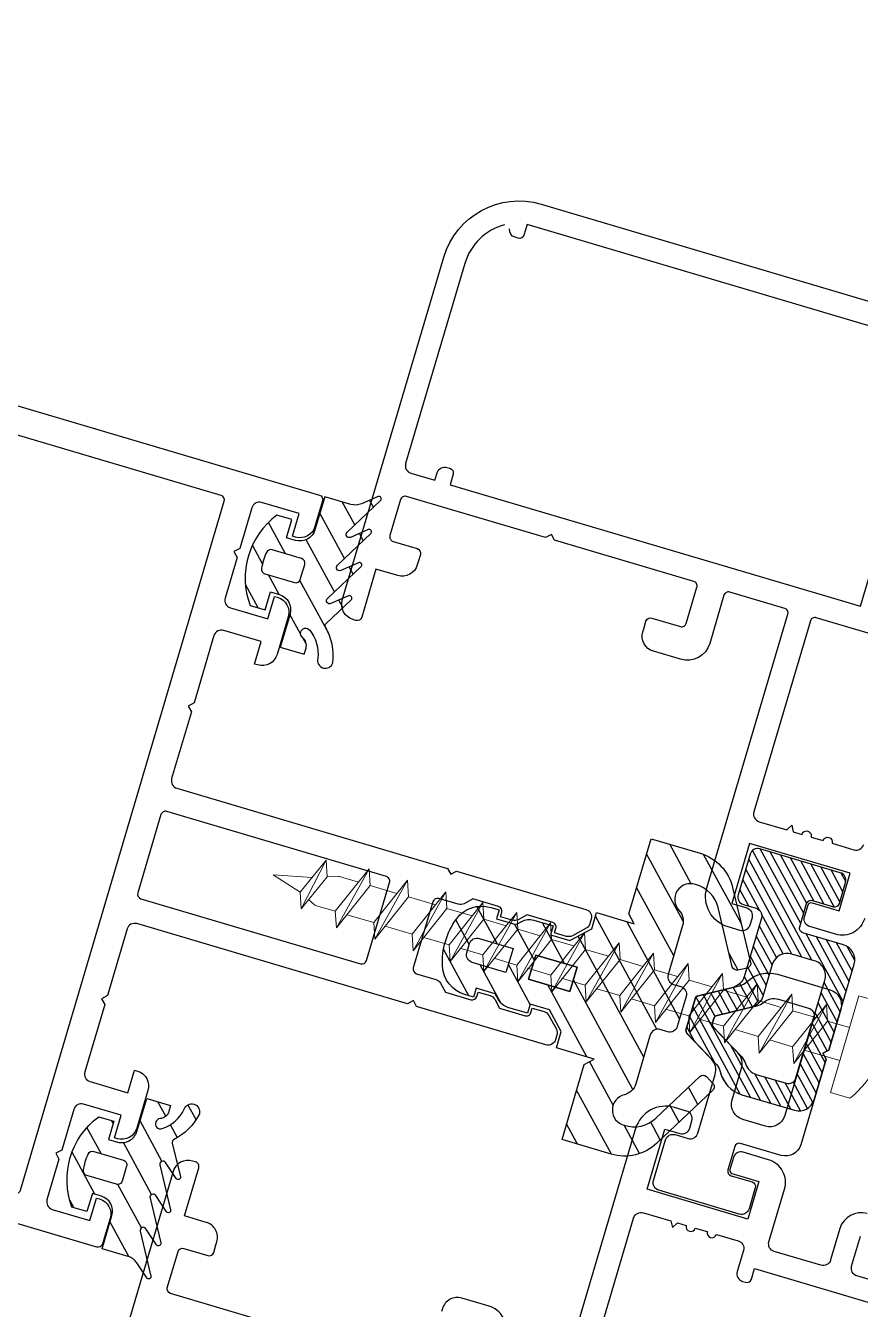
# Model space of a CAD drawing. Header units: millimetres. Extents: x 62878 to 70819, y -67946 to -61850.
# Drawn here: x 67727.62 to 67732.94, y -66441.11 to -66432.93 of the extents above; entities that cross this region are included whole.
import ezdxf

# ---------------------------------------------------------------- set-up
doc = ezdxf.new("R2010")
doc.units = ezdxf.units.MM
doc.layers.add('DOGRAMA', color=171, linetype='Continuous', lineweight=0)
pattern_1 = [(118.5057849383402, (67689.94417889797, -66541.50217276083), (-0.1395045678384407, -0.07576303882639554), [])]

# ---------------------------------------------------------------- blocks, each defined once
blk = doc.blocks.new('a2we')
at = {"lineweight": 5, "ltscale": 0.5}
for p, q in [((-196.0144480926461, -415.2868589025547), (-196.5925912144022, -417.2488821181558)), ((-196.0144480926461, -415.2868589025547), (-195.4639709594615, -417.7110762494052)), ((-197.5747968978259, -417.6063757508618), (-196.5747276986959, -417.2423803302317)), ((-196.5747276986959, -417.2423803302317), (-194.1582851917165, -418.2620245979042)), ((-194.1582851917165, -418.2620245979042), (-197.5747968978259, -417.6063757508618)), ((-195.1583543907882, -418.6260200186506), (-197.5747968978259, -417.6063757508618)), ((-196.8896500078097, -417.895480952812), (-197.0961171580722, -418.3448917148726)), ((-197.1143788935161, -419.7428166739272), (-197.1143788935161, -418.4283854465556)), ((-194.1582851917165, -418.2620245979042), (-195.1583543907882, -418.6260200186506)), ((-195.1583543907882, -418.6260200186506), (-194.9264251741961, -419.2953524503964)), ((-198.1144480926461, -420.1068120946153), (-197.1143788935161, -419.7428166739268)), ((-197.1143788935161, -419.7428166739268), (-193.9153324771005, -421.0399975355008)), ((-197.1143788935161, -419.7428166739268), (-193.9153324771005, -421.0399975355008)), ((-194.9154016761394, -420.634479622855), (-194.9154016761394, -419.3608343693425)), ((-194.9154016761721, -421.4039929561312), (-198.1144480926461, -420.1068120946153)), ((-193.9153324771005, -421.0399975355008), (-198.1144480926461, -420.1068120946153)), ((-197.1143788935161, -422.2969096404012), (-197.1143788935162, -420.512330007273)), ((-193.9153324771005, -421.0399975355008), (-194.9154016761721, -421.4039929561312)), ((-194.9154016761721, -423.1885725893157), (-194.9154016761721, -421.4039929561312)), ((-198.1144480926461, -422.6609050610894), (-197.1143788935161, -422.2969096404012)), ((-194.9154016761721, -423.9580859226053), (-198.1144480926461, -422.6609050610894)), ((-193.9153324771005, -423.594090501975), (-198.1144480926461, -422.6609050610894)), ((-197.1143788935161, -422.2969096404012), (-193.9153324771005, -423.594090501975)), ((-197.1143788935161, -422.2969096404012), (-193.9153324771005, -423.594090501975)), ((-197.1143788935161, -424.8510026068752), (-197.1143788935162, -423.0664229737469)), ((-193.9153324771005, -423.594090501975), (-194.9154016761721, -423.9580859226053)), ((-194.9154016761721, -425.7426655557898), (-194.9154016761721, -423.9580859226053)), ((-198.1144480926461, -425.2149980275636), (-197.1143788935161, -424.8510026068752)), ((-194.9154016761721, -426.5121788890793), (-198.1144480926461, -425.2149980275636)), ((-193.9153324771005, -426.1481834684492), (-198.1144480926461, -425.2149980275636)), ((-197.1143788935161, -424.8510026068752), (-193.9153324771005, -426.1481834684492)), ((-197.1143788935161, -424.8510026068752), (-193.9153324771005, -426.1481834684492)), ((-197.1143788935161, -427.3050955733496), (-197.1143788935162, -425.6205159402211)), ((-193.9153324771005, -426.1481834684492), (-194.9154016761721, -426.5121788890793)), ((-194.9154016761721, -428.1967585222638), (-194.9154016761721, -426.5121788890793)), ((-198.1144480926461, -427.669090994038), (-197.1143788935161, -427.3050955733496)), ((-194.9154016761721, -428.9662718555534), (-198.1144480926461, -427.669090994038)), ((-193.9153324771005, -428.6022764349236), (-198.1144480926461, -427.669090994038)), ((-197.1143788935161, -427.3050955733496), (-193.9153324771005, -428.6022764349236)), ((-197.1143788935161, -427.3050955733496), (-193.9153324771005, -428.6022764349236)), ((-197.1143788935161, -429.5591885398237), (-197.1143788935161, -428.0237477951896)), ((-193.9153324771005, -428.6022764349236), (-194.9154016761721, -428.9662718555534)), ((-198.1144480926461, -429.9231839605702), (-197.1143788935161, -429.5591885398237)), ((-197.1143788935161, -429.5591885398237), (-193.9153324771005, -430.8563694013976)), ((-197.1143788935161, -429.5591885398237), (-193.9153324771005, -430.8563694013976)), ((-194.9154016761721, -430.450851488738), (-194.9154016761721, -428.9662718555534)), ((-194.9154016761721, -431.2203648220857), (-198.1144480926461, -429.9231839605702)), ((-193.9153324771005, -430.8563694013976), (-198.1144480926461, -429.9231839605702)), ((-197.1143788935161, -431.8132815063559), (-197.1143788935161, -430.2778407616635)), ((-193.9153324771005, -430.8563694013976), (-194.9154016761721, -431.2203648220857)), ((-194.9154016761721, -432.7049444552304), (-194.9154016761721, -431.2203648220857)), ((-198.1144480926461, -432.177276926986), (-197.1143788935161, -431.8132815063559)), ((-197.1143788935161, -431.8132815063559), (-193.9153324771005, -433.1104623678716)), ((-197.1143788935161, -431.8132815063559), (-193.9153324771005, -433.1104623678716)), ((-194.9154016761721, -433.4744577885599), (-198.1144480926461, -432.177276926986)), ((-193.9153324771005, -433.1104623678716), (-198.1144480926461, -432.177276926986)), ((-197.1143788935161, -434.0673744728301), (-197.1143788935161, -432.5319337281958)), ((-193.9153324771005, -433.1104623678716), (-194.9154016761721, -433.4744577885599)), ((-194.9154016761721, -434.9590374217446), (-194.9154016761721, -433.4744577885599)), ((-198.1144480926461, -434.4313698935184), (-197.1143788935161, -434.0673744728301)), ((-194.9154016761721, -435.7285507550341), (-198.1144480926461, -434.4313698935184)), ((-193.9153324771005, -435.364555334404), (-198.1144480926461, -434.4313698935184)), ((-197.1143788935161, -434.0673744728301), (-193.9153324771005, -435.364555334404)), ((-197.1143788935161, -434.0673744728301), (-193.9153324771005, -435.364555334404)), ((-197.1143788935161, -436.3642339800811), (-197.1143788935161, -434.7860266946118)), ((-193.9153324771005, -435.364555334404), (-194.9154016761721, -435.7285507550341)), ((-194.9154016761721, -437.2558969289955), (-194.9154016761721, -435.7285507550341)), ((-198.1144480926461, -436.7282294008277), (-197.1143788935161, -436.3642339800811)), ((-194.9154016761721, -438.0254102623434), (-198.1144480926461, -436.7282294008277)), ((-193.9153324771005, -437.6614148416551), (-198.1144480926461, -436.7282294008277)), ((-197.1143788935161, -436.3642339800811), (-193.9153324771005, -437.6614148416551)), ((-197.1143788935161, -436.3642339800811), (-193.9153324771005, -437.6614148416551)), ((-197.1143788935161, -438.6610934873901), (-197.1143788935161, -437.1337473134849)), ((-193.9153324771005, -437.6614148416551), (-194.9154016761721, -438.0254102623434)), ((-194.9154016761721, -439.5527564362646), (-194.9154016761721, -438.0254102623434)), ((-198.1144480926461, -439.0250889080787), (-197.1143788935161, -438.6610934873901)), ((-194.9154016761721, -440.3222697695944), (-198.1144480926461, -439.0250889080787)), ((-193.9153324771005, -439.9582743489061), (-198.1144480926461, -439.0250889080787)), ((-197.1143788935161, -438.6610934873901), (-193.9153324771005, -439.9582743489061)), ((-197.1143788935161, -438.6610934873901), (-193.9153324771005, -439.9582743489061)), ((-197.1143788935161, -440.9579529946993), (-197.1143788935161, -439.430606820736)), ((-193.9153324771005, -439.9582743489061), (-194.9154016761721, -440.3222697695944)), ((-198.1144480926461, -441.3219484153295), (-197.1143788935161, -440.9579529946993)), ((-197.1143788935161, -440.9579529946993), (-193.9153324771005, -442.2551338562151)), ((-194.9154016761721, -441.849615943574), (-194.9154016761721, -440.3222697695944)), ((-194.9154016761721, -442.6191292769035), (-198.1144480926461, -441.3219484153295)), ((-193.9153324771005, -442.2551338562151), (-198.1144480926461, -441.3219484153295)), ((-197.1143788935161, -443.2537258831643), (-197.1143788935161, -441.7274663280053)), ((-193.9153324771005, -442.2551338562151), (-194.9154016761721, -442.6191292769035)), ((-194.9154016761721, -444.1453888320787), (-194.9154016761721, -442.6191292769035)), ((-198.1144480926461, -443.6177213039109), (-197.1143788935161, -443.2537258831643)), ((-197.1143788935161, -443.2537258831643), (-193.9153324771005, -444.5509067447383)), ((-194.9154016761721, -444.9149021654266), (-198.1144480926461, -443.6177213039109)), ((-193.9153324771005, -444.5509067447383), (-198.1144480926461, -443.6177213039109)), ((-197.1143788935161, -445.5538642814245), (-197.1143788935161, -444.0232392165685)), ((-193.9153324771005, -444.5509067447383), (-194.9154016761721, -444.9149021654266)), ((-194.9154016761721, -446.4455272302989), (-194.9154016761721, -444.9149021654266)), ((-198.1144480926461, -445.9178597020545), (-197.1143788935161, -445.5538642814245)), ((-193.9153324771005, -446.8510451429402), (-198.1144480926461, -445.9178597020545)), ((-194.9154016761721, -447.2150405636282), (-198.1144480926461, -445.9178597020545)), ((-197.1143788935161, -445.5538642814245), (-193.9153324771005, -446.8510451429402)), ((-197.1143788935161, -445.5538642814245), (-193.9153324771005, -446.8510451429402)), ((-197.1143788935161, -447.8540026795677), (-197.1143788935161, -446.3233776147298)), ((-193.9153324771005, -446.8510451429402), (-194.9154016761721, -447.2150405636282)), ((-194.9154016761721, -448.7456656284821), (-194.9154016761721, -447.2150405636282)), ((-197.1143788935161, -447.8540026795677), (-198.1144480926461, -448.2179981003141)), ((-194.9154016761721, -449.5151789618299), (-198.1144480926461, -448.2179981003141)), ((-198.1144480926461, -448.2179981003141), (-193.9153324771005, -449.1511835411412)), ((-193.9153324771005, -449.1511835411412), (-197.1143788935161, -447.8540026795677)), ((-197.1143788935161, -450.1541410778275), (-197.1143788935161, -448.6235160129718)), ((-193.9153324770423, -449.1511835411412), (-194.9154016761721, -449.5151789618299)), ((-194.9154016761723, -451.0458040266858), (-194.9154016761721, -449.5151789618299)), ((-198.1144480926461, -450.5181364984577), (-197.1143788935161, -450.1541410778275)), ((-194.9154016761721, -451.8153173600317), (-198.1144480926461, -450.5181364984577)), ((-193.9153324770423, -451.4513219393434), (-198.1144480926461, -450.5181364984577)), ((-197.1143788935161, -450.1541410778275), (-193.9153324770423, -451.4513219393434)), ((-197.1143788935161, -453.2868589025547), (-197.1143788935162, -450.9236544111328)), ((-193.9153324770423, -451.4513219393434), (-194.9154016761721, -451.8153173600317)), ((-194.9154016761721, -453.2868589025547), (-194.9154016761721, -451.8153173600317)), ((-192.7980524524961, -453.2868589025547), (-199.230843732796, -453.2868589025547)), ((-199.230843732796, -454.5827171301502), (-199.230843732796, -453.2868589025547)), ((-192.7980524524961, -454.5827171301502), (-192.7980524524961, -453.2868589025547))]:
    blk.add_line(p, q, dxfattribs=at)
blk.add_lwpolyline([(-196.4690204826777, -455.6637351848848), (-196.1125089353335, -455.3998333582319), (-195.9163872499585, -455.3998333582319), (-195.5598757026143, -455.6637351848848)], dxfattribs=at)
for centre, radius, start, end in [((-196.9143788935627, -418.4283854465556), 0.2, 155.3251238657465, 180), ((-195.115401676151, -419.3608343693425), 0.2, 0, 19.11162363728389), ((-195.6603624057317, -449.5292358589606), 6.187568978619671, 234.757305859688, 262.4904896380407), ((-196.3685337795604, -449.5292358589606), 6.187568978619673, 277.5095103619591, 305.2426941403116)]:
    blk.add_arc(centre, radius, start, end, dxfattribs=at)

msp = doc.modelspace()

# ---------------------------------------------------------------- hatches: boundary and pattern name
at = {"layer": 'DOGRAMA', "lineweight": -2}
h = msp.add_hatch(dxfattribs=at)
h.set_pattern_fill('ANSI31', color=256, scale=0.05, angle=73.50578493834035, style=0)
h.set_pattern_definition(pattern_1)
edge = h.paths.add_edge_path()
edge.add_arc((67729.71915560443, -66435.88186661057), 0.09999999993557394, 253.5057849361456, 293.5057849309211, ccw=False)
edge.add_line((67729.69076375096, -66435.9777514511), (67729.5248082039, -66435.92861140407))
edge.add_line((67729.5248082039, -66435.92861140407), (67729.46234612621, -66436.13955805339))
edge.add_arc((67729.36646128561, -66436.1111661999), 0.1000000000065236, 253.5057849376199, 343.50578493998717, ccw=False)
edge.add_line((67729.33806943212, -66436.20705104049), (67729.28053852779, -66436.19001592838))
edge.add_line((67729.28053852779, -66436.19001592838), (67729.31460875194, -66436.07495411971))
edge.add_line((67729.31460875194, -66436.07495411971), (67729.2187239113, -66436.04656226622))
edge.add_arc((67729.51708771326, -66436.44778420184), 0.499999999947885, 126.6358873034417, 200.3756825945848)
edge.add_line((67729.04837279051, -66436.62187130975), (67729.1442576311, -66436.65026316323))
edge.add_line((67729.1442576311, -66436.65026316323), (67729.17832785525, -66436.53520135452))
edge.add_line((67729.17832785525, -66436.53520135452), (67729.23585875961, -66436.55223646661))
edge.add_arc((67729.20746690614, -66436.6481213072), 0.09999999998843902, -16.494215054385506, 73.5057849456145, ccw=False)
edge.add_line((67729.30335174673, -66436.67651316067), (67729.24088966905, -66436.88745980998))
edge.add_line((67729.24088966905, -66436.88745980998), (67729.39380202364, -66436.93273771984))
edge.add_line((67729.39380202364, -66436.93273771984), (67729.4050109555, -66436.8948829654))
edge.add_arc((67729.34268580908, -66436.87642826066), 0.06500000001863743, 343.5057849671558, 411.9151204802791)
edge.add_arc((67729.40294340286, -66436.79953712155), 0.03268943072872159, 38.07550578943119, 231.9151204302509, ccw=False)
edge.add_arc((67729.2394997072, -66436.93095437186), 0.2424115900776946, -6.803520838419388, 38.7032515691281, ccw=False)
edge.add_arc((67729.52853221081, -66436.97260265303), 0.05002797726847832, 165.0203900031464, 342.533626320874)
edge.add_arc((67729.20697041458, -66436.94459222104), 0.3717812400979325, 353.3542853650809, 390.0058058558515)
edge.add_arc((67729.54748141329, -66436.75121199034), 0.02000000000038752, 133.5057850616022, 201.8914479582878, ccw=False)
edge.add_line((67729.53371285705, -66436.73670589304), (67729.69330772897, -66436.585225387))
edge.add_arc((67729.68298131184, -66436.57434581399), 0.01499999998633296, 313.5057848641242, 473.505784879731)
edge.add_line((67729.67699868698, -66436.56059051686), (67729.56409188808, -66436.60969734585))
edge.add_arc((67729.5561150549, -66436.59135694966), 0.01999999999477411, 133.505784915031, 293.50578493956186, ccw=False)
edge.add_line((67729.5423464987, -66436.57685085232), (67729.75576980665, -66436.37427873771))
edge.add_arc((67729.74544338949, -66436.36339916471), 0.01500000000636884, 313.5057849447552, 473.505784937336)
edge.add_line((67729.7394607646, -66436.34964386755), (67729.62655396575, -66436.39875069655))
edge.add_arc((67729.61857713258, -66436.38041030038), 0.0199999999756258, 133.505784915031, 293.5057849179599, ccw=False)
edge.add_line((67729.60480857638, -66436.36590420303), (67729.8182318843, -66436.1633320884))
edge.add_arc((67729.80790546714, -66436.15245251541), 0.01499999999581427, 313.5057849830209, 473.5057849816748)
edge.add_line((67729.80192284225, -66436.13869721828), (67729.68901604343, -66436.18780404728))
edge.add_arc((67729.68103921023, -66436.16946365107), 0.02000000002726681, 133.505784915031, 293.50578494453674, ccw=False)
edge.add_line((67729.66727065403, -66436.15495755372), (67729.88069396195, -66435.95238543913))
edge.add_arc((67729.8703675448, -66435.94150586611), 0.01500000000690547, 313.5057848661739, 473.5057848863643)
edge.add_line((67729.86438491993, -66435.92775056895), (67729.75903977029, -66435.97356859146))
edge = h.paths.add_edge_path(flags=16)
edge.add_line((67729.14285459851, -66436.4204058202), (67729.33137000151, -66436.47622592347))
edge.add_arc((67729.33988755757, -66436.44746047127), 0.03000000001937126, 253.5057849353427, 343.5057849353427)
edge.add_line((67729.36865300976, -66436.45597802733), (67729.39704486316, -66436.36009318673))
edge.add_arc((67729.36827941102, -66436.35157563064), 0.02999999997182206, 343.5057848504831, 433.5057848850222)
edge.add_line((67729.37679696709, -66436.32281017849), (67729.18828156406, -66436.26699007525))
edge.add_arc((67729.17976400802, -66436.29575552743), 0.03000000000128663, 73.50578495410043, 155.739350785441)
edge.add_arc((67729.51708771323, -66436.44778420198), 0.39999999998006, 155.7393507569275, 171.2722190929457)
edge.add_arc((67729.15137215453, -66436.39164036799), 0.03000000001860642, 171.2722191614472, 253.5057849965303)
h = msp.add_hatch(dxfattribs=at)
h.set_pattern_fill('ANSI31', color=256, scale=0.05, angle=73.50578493834035, style=0)
h.set_pattern_definition(pattern_1)
edge = h.paths.add_edge_path(flags=16)
edge.add_arc((67730.4786395347, -66438.84962621369), 0.05000000000404103, 163.5057849616035, 253.5057849663379, ccw=False)
edge.add_line((67730.43069711441, -66438.83543028697), (67730.44773222652, -66438.7778993826))
edge.add_arc((67730.4956746468, -66438.79209530933), 0.04999999997613487, 73.50578494088012, 163.5057849568691, ccw=False)
edge.add_line((67730.50987057353, -66438.74415288905), (67730.72561146488, -66438.80803455939))
edge.add_line((67730.72561146488, -66438.80803455939), (67730.6801844993, -66438.96145030434))
edge.add_line((67730.6801844993, -66438.96145030434), (67730.46444360798, -66438.897568634))
h.paths.add_polyline_path([(67730.82401176021, -66439.00403808456), (67730.86943872576, -66438.85062233961), (67731.13312203743, -66438.92869993667), (67731.08769507185, -66439.08211568164)], flags=16)
edge = h.paths.add_edge_path()
edge.add_arc((67730.52584172592, -66438.7384528286), 0.1999999999497711, 73.50578493925002, 144.0720038219409, ccw=False)
edge.add_line((67730.58262543287, -66438.54668314746), (67730.63661285429, -66438.56266902122))
edge.add_line((67730.63661285429, -66438.56266902122), (67730.61957774221, -66438.6201999256))
edge.add_line((67730.61957774221, -66438.6201999256), (67730.7425829112, -66438.65662220794))
edge.add_line((67730.7425829112, -66438.65662220794), (67730.78074912669, -66438.63589465393))
edge.add_arc((67730.82847387558, -66438.72377154701), 0.09999999997406124, 73.50578495923628, 118.50578496065589, ccw=False)
edge.add_line((67730.85686572902, -66438.62788670644), (67730.98179828044, -66438.66487969377))
edge.add_line((67730.98179828044, -66438.66487969377), (67730.96476316829, -66438.72241059813))
edge.add_line((67730.96476316829, -66438.72241059813), (67731.08776833734, -66438.75883288048))
edge.add_line((67731.08776833734, -66438.75883288048), (67731.22660495178, -66438.68343259809))
edge.add_line((67731.22660495178, -66438.68343259809), (67731.25734886344, -66438.57960439722))
edge.add_line((67731.25734886344, -66438.57960439722), (67731.49706096493, -66438.6505840309))
edge.add_line((67731.49706096493, -66438.6505840309), (67731.46331447136, -66438.58844568387))
edge.add_line((67731.46331447136, -66438.58844568387), (67731.6052737388, -66438.10902148091))
edge.add_line((67731.6052737388, -66438.10902148091), (67731.9186180763, -66438.20180389017))
edge.add_arc((67731.83344251587, -66438.4894584119), 0.299999999945674, 13.505784937084684, 73.50578493870671, ccw=False)
edge.add_line((67732.12514641942, -66438.41939535017), (67732.23988218314, -66438.89709171845))
edge.add_arc((67732.21071179281, -66438.90409802459), 0.02999999996767855, -76.49421511706862, 13.505784889422216, ccw=False)
edge.add_line((67732.21771809895, -66438.93326841494), (67732.15937731822, -66438.9472810273))
edge.add_arc((67732.15237101204, -66438.91811063695), 0.02999999999202357, 193.5057849640021, 283.50578496400215, ccw=False)
edge.add_line((67732.12320062169, -66438.92511694314), (67732.03273541454, -66438.54846977125))
edge.add_arc((67731.83826614545, -66438.59517847908), 0.2000000000171791, 13.50578493486599, 75.42538227970228)
edge.add_arc((67731.8556926705, -66438.49604676446), 0.1000000000034527, 70.79093733605602, 223.5057849382979)
edge.add_arc((67731.71063169718, -66438.6337323266), 0.1000000000139557, -16.4942150336621, 43.50578496791968, ccw=False)
edge.add_line((67731.80651653779, -66438.66212418005), (67731.7137334031, -66438.97547096743))
edge.add_arc((67731.7616758234, -66438.98966689415), 0.05000000000404103, 163.505784966338, 253.505784982327)
edge.add_line((67731.7474798967, -66439.03760931446), (67731.79540806348, -66439.05180102067))
edge.add_arc((67731.7812121367, -66439.09974344097), 0.05000000000661418, -16.49421510235271, 73.50578489764729, ccw=False)
edge.add_line((67731.829154557, -66439.11393936774), (67731.77237085006, -66439.30570904892))
edge.add_arc((67731.72442842973, -66439.29151312217), 0.05000000002625723, 253.5057849390942, 343.50578493909427, ccw=False)
edge.add_line((67731.71023250298, -66439.33945554249), (67731.6623043362, -66439.32526383625))
edge.add_arc((67731.64810840947, -66439.37320625657), 0.05000000002212567, 73.50578495508331, 163.5057849598177)
edge.add_line((67731.60016598913, -66439.35901032983), (67731.50738285453, -66439.67235711719))
edge.add_arc((67731.41149801394, -66439.64396526368), 0.1000000000008337, 283.5057849155719, 343.5057849216309, ccw=False)
edge.add_arc((67731.45820672174, -66439.83843453276), 0.1000000000173635, 103.5057849379459, 256.2206325383841)
edge.add_arc((67731.49756390366, -66439.74579656619), 0.200000000014594, 251.5861875976356, 313.5057849382979)
edge.add_line((67731.63524946576, -66439.89085753955), (67731.91620288126, -66439.62418878608))
edge.add_arc((67731.93685571558, -66439.64594793209), 0.03000000001273768, 43.50578494475519, 133.5057849447552, ccw=False)
edge.add_line((67731.95861486159, -66439.62529509777), (67731.99992053024, -66439.66881338978))
edge.add_arc((67731.97816138425, -66439.6894662241), 0.02999999999216517, -46.49421507642751, 43.505784943730305, ccw=False)
edge.add_line((67731.99881421855, -66439.71122537009), (67731.64248491017, -66440.04943764028))
edge.add_arc((67731.43595656705, -66439.83184618027), 0.2999999999738879, 253.5057849376199, 313.505784938093, ccw=False)
edge.add_line((67731.3507810066, -66440.11950070203), (67731.03743666905, -66440.0267182928))
edge.add_line((67731.03743666905, -66440.0267182928), (67731.17939593652, -66439.54729408982))
edge.add_line((67731.17939593652, -66439.54729408982), (67731.24153428356, -66439.51354759625))
edge.add_line((67731.24153428356, -66439.51354759625), (67731.00182218204, -66439.44256796253))
edge.add_line((67731.00182218204, -66439.44256796253), (67731.0325660937, -66439.33873976166))
edge.add_line((67731.0325660937, -66439.33873976166), (67730.9571658113, -66439.1999031472))
edge.add_line((67730.9571658113, -66439.1999031472), (67730.83416064232, -66439.16348086487))
edge.add_line((67730.83416064232, -66439.16348086487), (67730.81712553023, -66439.2210117692))
edge.add_line((67730.81712553023, -66439.2210117692), (67730.69219297884, -66439.18401878189))
edge.add_arc((67730.72058483235, -66439.08813394132), 0.09999999998688061, 208.5057849194111, 253.5057849192637, ccw=False)
edge.add_line((67730.63270793922, -66439.13585869015), (67730.61198038518, -66439.09769247466))
edge.add_line((67730.61198038518, -66439.09769247466), (67730.48897521614, -66439.06127019232))
edge.add_line((67730.48897521614, -66439.06127019232), (67730.47194010406, -66439.11880109667))
edge.add_line((67730.47194010406, -66439.11880109667), (67730.41795268268, -66439.10281522291))
edge.add_arc((67730.47473638967, -66438.91104554174), 0.1999999999934043, 182.9395660484046, 253.5057849296254, ccw=False)
edge.add_arc((67730.74488046084, -66438.897173598), 0.4705000000149058, 144.0720038206259, 182.9395660549619, ccw=False)
at = {"layer": 'DOGRAMA', "lineweight": -2, "ltscale": 5}
h = msp.add_hatch(dxfattribs=at)
h.set_pattern_fill('ANSI31', color=256, scale=0.015, angle=73.50578493834035, style=0)
h.set_pattern_definition([(118.5057849383402, (67689.94417889797, -66541.50217276083), (-0.0418513703515322, -0.02272891164791872), [])])
edge = h.paths.add_edge_path(flags=16)
edge.add_line((67732.00470901307, -66439.25606142281), (67731.99696452933, -66439.28221605864))
edge.add_arc((67732.02572998151, -66439.29073361463), 0.02999999998889195, 163.5057850340457, 223.5057850424693)
edge.add_line((67732.00397083555, -66439.31138644899), (67732.18320877245, -66439.50022563589))
edge.add_arc((67732.11067828577, -66439.56906841701), 0.1000000000551007, 15.646826859848773, 43.50578496853461, ccw=False)
edge.add_arc((67732.30326677814, -66439.51512703566), 0.09999999998841178, 195.6468268264516, 253.5057849376199)
edge.add_line((67732.27487492465, -66439.61101187624), (67732.46682894818, -66439.6678501677))
edge.add_arc((67732.48102487491, -66439.61990774739), 0.05000000000817259, 253.5057849503489, 343.505784966338)
edge.add_line((67732.52896729522, -66439.6341036741), (67732.71351434285, -66439.01085221024))
edge.add_arc((67732.61762950229, -66438.98246035674), 0.09999999996879597, 343.505784924891, 433.5057849272582)
edge.add_line((67732.64602135579, -66438.88657551617), (67732.50200975253, -66438.8439331515))
edge.add_arc((67732.47361789901, -66438.9398179921), 0.1000000000147868, 73.5057849239981, 163.5057849239981)
edge.add_line((67732.37773305841, -66438.91142613858), (67732.31774227342, -66439.11402674955))
edge.add_arc((67732.22185743284, -66439.08563489605), 0.09999999998274905, 283.5057849256262, 343.5057849272582, ccw=False)
edge.add_line((67732.24521178674, -66439.18286953057), (67732.0264681591, -66439.23540858853))
edge.add_arc((67732.03347446524, -66439.26457897891), 0.03000000000672855, 103.5057848429266, 163.5057848396161)
edge = h.paths.add_edge_path()
edge.add_line((67732.55311508878, -66438.6713404384), (67732.59712246171, -66438.52271893552))
edge.add_arc((67732.62588791388, -66438.53123649154), 0.02999999998320198, 73.50578497285818, 163.5057849728582, ccw=False)
edge.add_line((67732.6344054699, -66438.50247103938), (67732.76864424674, -66438.54221963424))
edge.add_arc((67732.77716180279, -66438.51345418207), 0.0299999999914651, 253.5057849195613, 343.5057849195613)
edge.add_line((67732.80592725496, -66438.52197173813), (67732.84567584985, -66438.38773296127))
edge.add_arc((67732.79773342957, -66438.37353703455), 0.04999999997613487, 343.5057849568691, 433.5057849728581)
edge.add_line((67732.81192935628, -66438.32559461427), (67732.2989454591, -66438.17369819811))
edge.add_arc((67732.28474953235, -66438.2216406184), 0.04999999999835106, 73.50578492962542, 163.5057849296254)
edge.add_line((67732.23680711206, -66438.20744469165), (67732.16014910766, -66438.46633376126))
edge.add_arc((67732.20809152797, -66438.48052968801), 0.05000000001230415, 163.5057849343598, 253.5057849503489)
edge.add_line((67732.19389560123, -66438.52847210832), (67732.27539771571, -66438.55260518375))
edge.add_arc((67732.26120178898, -66438.60054760406), 0.05000000000817259, -16.494215044916814, 73.50578495034893, ccw=False)
edge.add_line((67732.3091442093, -66438.6147435308), (67732.19850307883, -66438.98840026153))
edge.add_arc((67732.10261823828, -66438.96000840809), 0.09999999995226974, 283.505784955789, 343.5057849568691, ccw=False)
edge.add_line((67732.12597259221, -66439.05724304257), (67731.90722896456, -66439.1097821005))
edge.add_arc((67731.91423527073, -66439.13895249086), 0.03000000000277456, 103.5057849304879, 163.505784927452)
edge.add_line((67731.88546981855, -66439.1304349348), (67731.8285492021, -66439.32266698619))
edge.add_arc((67731.85731465429, -66439.33118454224), 0.03000000001937126, 163.5057849353427, 223.5057849256223)
edge.add_line((67731.83555550827, -66439.35183737657), (67732.02136806803, -66439.54760336953))
edge.add_arc((67731.94883758134, -66439.61644615061), 0.1000000000356014, 13.01711323459142, 43.50578494465282, ccw=False)
edge.add_arc((67732.24112843111, -66439.54887352922), 0.2000000000025871, 193.0171132261623, 253.5057849388035)
edge.add_line((67732.18434472414, -66439.7406432104), (67732.52012600855, -66439.84006928203))
edge.add_arc((67732.54851786204, -66439.74418444144), 0.09999999999670213, 253.5057849296254, 343.5057849296254)
edge.add_line((67732.64440270263, -66439.77257629494), (67732.72106070703, -66439.51368722534))
edge.add_line((67732.72106070703, -66439.51368722534), (67732.70081281089, -66439.47640421712))
edge.add_line((67732.70081281089, -66439.47640421712), (67732.73809581914, -66439.45615632094))
edge.add_line((67732.73809581914, -66439.45615632094), (67732.89992938394, -66438.9096127296))
edge.add_arc((67732.80404454337, -66438.88122087608), 0.09999999999101217, 343.5057849112692, 433.5057849192636)
edge.add_line((67732.83243639689, -66438.78533603551), (67732.5733629849, -66438.70862344664))
edge.add_arc((67732.58188054095, -66438.67985799447), 0.0299999999914651, 163.5057848929129, 253.50578491956128, ccw=False)
at = {"layer": 'DOGRAMA', "lineweight": -2}
h = msp.add_hatch(dxfattribs=at)
h.set_pattern_fill('ANSI31', color=256, scale=0.05, angle=73.50578493834035, style=0)
h.set_pattern_definition(pattern_1)
edge = h.paths.add_edge_path()
edge.add_arc((67728.24277922319, -66440.86787832134), 0.09999999999256444, 33.50578494434943, 73.50578494561447)
edge.add_line((67728.27117107666, -66440.77199348075), (67728.10521552963, -66440.72285343372))
edge.add_line((67728.10521552963, -66440.72285343372), (67728.1676776073, -66440.51190678442))
edge.add_arc((67728.07179276671, -66440.48351493095), 0.09999999998843902, 343.5057849456144, 433.5057849456145)
edge.add_line((67728.10018462018, -66440.38763009036), (67728.04265371585, -66440.37059497826))
edge.add_line((67728.04265371585, -66440.37059497826), (67728.00858349167, -66440.48565678694))
edge.add_line((67728.00858349167, -66440.48565678694), (67727.91269865108, -66440.45726493347))
edge.add_arc((67728.3814135739, -66440.28317782561), 0.4999999999916941, 126.63588729579021, 200.3756825875729, ccw=False)
edge.add_line((67728.08304977196, -66439.88195588991), (67728.17893461254, -66439.91034774343))
edge.add_line((67728.17893461254, -66439.91034774343), (67728.14486438838, -66440.02540955214))
edge.add_line((67728.14486438838, -66440.02540955214), (67728.20239529276, -66440.04244466423))
edge.add_arc((67728.23078714625, -66439.94655982364), 0.09999999999670213, 253.5057849296254, 343.50578493762)
edge.add_line((67728.32667198684, -66439.97495167713), (67728.3891340645, -66439.76400502781))
edge.add_line((67728.3891340645, -66439.76400502781), (67728.54204641911, -66439.80928293765))
edge.add_line((67728.54204641911, -66439.80928293765), (67728.53083748725, -66439.8471376921))
edge.add_arc((67728.46851234084, -66439.82868298731), 0.0650000000310321, 275.09644942517195, 343.5057849302579, ccw=False)
edge.add_arc((67728.47719034432, -66439.92598620996), 0.03268943072905842, 95.09644943573765, 288.9360640540427)
edge.add_arc((67728.41164966124, -66439.72676584398), 0.2424115901236409, 288.3083182991797, 333.8150907070665)
edge.add_arc((67728.67676072403, -66439.84920150824), 0.05002797727643869, -15.522056435101376, 161.9911798649509, ccw=False)
edge.add_arc((67728.39179011915, -66439.6976154684), 0.3717812401679507, 297.00576401502235, 333.65728450460523, ccw=False)
edge.add_arc((67728.57211444528, -66440.04521695185), 0.01999999997976923, 125.1201220044203, 193.5057848931979)
edge.add_line((67728.55266751838, -66440.04988782262), (67728.60405604876, -66440.26384128904))
edge.add_arc((67728.5894708536, -66440.26734444214), 0.01499999997648678, -146.4942150143243, 13.505785010497675, ccw=False)
edge.add_line((67728.57696340227, -66440.27562475979), (67728.50899655651, -66440.17296058027))
edge.add_arc((67728.49231995468, -66440.1840010038), 0.02000000001471382, 33.50578489362469, 193.5057849645326)
edge.add_line((67728.47287302776, -66440.1886718746), (67728.5415939712, -66440.47478793835))
edge.add_arc((67728.52700877601, -66440.47829109144), 0.01500000000138728, -146.49421502934388, 13.505784930487891, ccw=False)
edge.add_line((67728.51450132465, -66440.4865714091), (67728.4465344788, -66440.38390722957))
edge.add_arc((67728.42985787701, -66440.3949476531), 0.01999999997831235, 33.50578496266294, 193.5057849532053)
edge.add_line((67728.41041095013, -66440.39961852388), (67728.47913189352, -66440.68573458766))
edge.add_arc((67728.46454669832, -66440.68923774072), 0.01500000000873977, -146.4942151063753, 13.505784809412319, ccw=False)
edge.add_line((67728.45203924694, -66440.69751805837), (67728.38407240118, -66440.59485387885))
edge.add_arc((67728.36739579936, -66440.6058943024), 0.02000000001061296, 33.50578495139829, 193.5057849742686)
edge.add_line((67728.34794887246, -66440.61056517319), (67728.41666981581, -66440.89668123695))
edge.add_arc((67728.40208462065, -66440.90018439005), 0.01499999997648678, -146.494215060672, 13.505785010497675, ccw=False)
edge.add_line((67728.38957716932, -66440.90846470768), (67728.32616223226, -66440.81267620366))
edge = h.paths.add_edge_path(flags=16)
edge.add_line((67728.05260742464, -66440.10238369902), (67728.24112282766, -66440.15820380226))
edge.add_arc((67728.23260527164, -66440.18696925443), 0.02999999998320198, -16.494215053790185, 73.50578497285818, ccw=False)
edge.add_line((67728.2613707238, -66440.19548681047), (67728.2329788703, -66440.29137165108))
edge.add_arc((67728.20421341814, -66440.28285409506), 0.02999999998320198, 253.50578493831898, 343.5057849728582, ccw=False)
edge.add_line((67728.1956958621, -66440.31161954721), (67728.00718045911, -66440.25579944393))
edge.add_arc((67728.01569801511, -66440.22703399174), 0.02999999998889195, 171.2722191804831, 253.5057850340457, ccw=False)
edge.add_arc((67728.38141357394, -66440.28317782572), 0.4000000000742476, 155.7393507629227, 171.2722190992803, ccw=False)
edge.add_arc((67728.04408986859, -66440.13114915117), 0.02999999997322305, 73.50578491167062, 155.7393507626022, ccw=False)

# ---------------------------------------------------------------- linework, layer by layer
at = {"layer": 'DOGRAMA', "lineweight": -2, "ltscale": 0.5}
for points in [[(67719.38394106674, -66432.92586339732), (67729.4902032653, -66435.91836475465, -0.4142135623732619), (67729.51045116145, -66435.95564776286), (67729.46218501052, -66436.11865199187, -0.4142135623730951), (67729.33790831646, -66436.18614497899), (67729.31873134836, -66436.18046660828), (67729.3613191286, -66436.0366393474), (67729.12160702707, -66435.96565971366, 0.4142135623730951), (67729.05946868003, -66435.99940620725), (67728.98281067562, -66436.25829527686), (67728.94552766738, -66436.27854317297), (67728.96577556356, -66436.31582618119), (67728.8891175591, -66436.5747152508, 0.4142135623730951), (67728.9228640527, -66436.63685359784), (67729.16257615417, -66436.70783323153), (67729.20516393438, -66436.56400597065), (67729.22434090253, -66436.56968434136, -0.4142135623728953), (67729.29183388958, -66436.69396103545), (67729.22085425595, -66436.93367313691, -0.4142135623729619), (67729.0965775618, -66437.00116612403), (67729.07740059373, -66436.99548775335), (67729.11998837395, -66436.85166049245), (67728.88027627248, -66436.78068085872, 0.4142135623731395), (67728.81813792542, -66436.81442735229), (67728.69126636474, -66437.24289741948), (67728.65398335652, -66437.2631453156), (67728.67423125263, -66437.30042832381), (67728.54841531732, -66437.72533333793, 0.4142135623730951), (67728.58216181089, -66437.78747168496), (67730.30808894151, -66438.2985250477), (67730.32833683767, -66438.33580805591), (67730.36561984592, -66438.3155601598), (67731.19022947503, -66438.55973009976, -0.4142135623730951), (67731.22397596856, -66438.6218684468), (67731.21566018724, -66438.64995246641, -0.1989123673795887), (67731.19158014134, -66438.6796949862), (67731.10370324823, -66438.72741973506, -0.1989123673797732), (67731.06564494703, -66438.73142370881), (67730.98961850716, -66438.70891200071), (67730.9981360632, -66438.68014654855, 0.4142135623730951), (67730.97788816704, -66438.64286354033), (67730.81488393806, -66438.5945973894), (67730.75851782208, -66438.62520906253, -0.1989123673797732), (67730.7204595209, -66438.62921303627), (67730.64443308103, -66438.60670132817), (67730.65295063707, -66438.57793587599, 0.4142135623729841), (67730.6327027409, -66438.54065286777), (67730.46969851191, -66438.49238671684), (67730.41333239595, -66438.52299838998, -0.1989123673797501), (67730.37527409475, -66438.52700236374), (67730.25130523456, -66438.49029472888, 0.4142135623729288), (67730.21402222637, -66438.51054262502), (67730.08909807101, -66438.93243592362, 0.4142135623725959), (67730.10934596711, -66438.96971893184), (67730.23331482732, -66439.00642656669, -0.1989123673796753), (67730.26305734718, -66439.03050661254), (67730.29366902032, -66439.08687272853), (67730.45667324931, -66439.13513887943, 0.4142135623736503), (67730.49395625753, -66439.11489098331), (67730.5024738136, -66439.08612553115), (67730.5785002535, -66439.10863723923, -0.1989123673797502), (67730.60824277328, -66439.1327172851), (67730.63885444644, -66439.18908340107), (67730.80185867539, -66439.237349552, 0.4142135623732063), (67730.83914168368, -66439.21710165589), (67730.84765923972, -66439.18833620368), (67730.92368567962, -66439.2108479118, -0.1989123673796753), (67730.9534281994, -66439.23492795766), (67731.00115294833, -66439.32280485077, -0.1989123673797207), (67731.00515692204, -66439.36086315196), (67730.99684114069, -66439.38894717155, -0.4142135623730951), (67730.93470279366, -66439.4226936651), (67730.11009316455, -66439.17852372512), (67730.08984526843, -66439.14124071693), (67730.05256226019, -66439.16148861303), (67728.32663512952, -66438.6504352503, 0.4142135623730951), (67728.26449678245, -66438.68418174387), (67728.1386808471, -66439.10908675798), (67728.10139783885, -66439.1293346541), (67728.12164573502, -66439.16661766233), (67727.99477417435, -66439.5950877295, 0.4142135623730951), (67728.02852066793, -66439.65722607654), (67728.26823276939, -66439.72820571024), (67728.31082054958, -66439.58437844938), (67728.32999751775, -66439.59005682006, -0.4142135623729619), (67728.39749050484, -66439.71433351413), (67728.32651087112, -66439.95404561561, -0.4142135623728953), (67728.202234177, -66440.02153860273), (67728.18305720892, -66440.01586023206), (67728.22564498914, -66439.87203297114), (67727.98593288769, -66439.80105333742, 0.4142135623730951), (67727.92379454063, -66439.83479983099), (67727.8471365362, -66440.0936889006), (67727.809853528, -66440.11393679673), (67727.83010142413, -66440.15121980495), (67727.75344341973, -66440.41010887457, 0.4142135623730951), (67727.78718991327, -66440.47224722158), (67728.02690201477, -66440.5432268553), (67728.06948979502, -66440.39939959442), (67728.0886667631, -66440.4050779651, -0.4142135623728953), (67728.15615975019, -66440.52935465919), (67728.10789359928, -66440.6923588882, -0.4142135623729288), (67728.07061059104, -66440.71260678435), (67717.9643483925, -66437.720105427, -0.4142135623729288)], [(67732.96721207391, -66438.61658819704, -0.4142135623730951), (67732.78079703277, -66438.7178276777), (67732.6177928038, -66438.66956152678, -0.4142135623730951), (67732.58404631022, -66438.60742317974), (67732.60675979304, -66438.53071530724, -0.4142135623730951), (67732.63161513185, -66438.51721670982), (67732.80420784489, -66438.56832204608), (67732.87518747864, -66438.32860994461), (67732.23275904664, -66438.13838452626), (67732.11919163272, -66438.52192388863), (67732.21507647328, -66438.55031574213, -0.4142135623730951), (67732.2488229668, -66438.61245408916), (67732.2346270401, -66438.66039650947, -0.4142135623730951), (67732.17248869305, -66438.69414300301), (67732.09578082059, -66438.67142952024, -0.4142135623730951), (67731.96079484635, -66438.4228761321), (67732.47752657978, -66436.67777203328, 0.4142135623730951), (67732.45727868367, -66436.64048902506), (67732.10729901551, -66436.5368587598, 0.4142135623730951), (67732.07001600726, -66436.55710665596), (67731.97916207608, -66436.86393814588, -0.4142135623730951), (67731.79274703498, -66436.96517762651), (67731.62015432195, -66436.91407229022, -0.4142135623730951), (67731.5526613348, -66436.78979559617), (67731.55833970552, -66436.77061862804), (67731.57253563224, -66436.72267620776, -0.4142135623730951), (67731.60981864043, -66436.70242831162), (67731.79199983762, -66436.75637283323, 0.4142135623730951), (67731.82928284587, -66436.7361249371), (67731.89742329417, -66436.50600131968, 0.4142135623730951), (67731.87717539805, -66436.46871831147), (67730.99024062254, -66436.20609366671), (67730.96999272643, -66436.16881065849), (67730.93270971824, -66436.1890585546), (67730.04577494276, -66435.92643390987, 0.4142135623730951), (67730.00849193451, -66435.94668180603), (67729.94035148613, -66436.17680542344, 0.4142135623730951), (67729.96059938226, -66436.21408843169), (67730.11401512727, -66436.25951539724, -0.4142135623730951), (67730.13426302338, -66436.29679840546), (67730.1200670966, -66436.34474082576), (67730.1143887259, -66436.36391779389, -0.4142135623730951), (67729.99011203184, -66436.431410781), (67729.851079013, -66436.39024259345), (67729.7602250818, -66436.69707408335, -0.4142135623730951), (67729.72294207363, -66436.71732197948), (67729.70376510549, -66436.71164360878, -0.4142135623730951), (67729.63627211837, -66436.58736691471), (67730.28360637784, -66434.40119254916, -0.4142135623730951), (67730.90498984823, -66434.06372761364), (67733.98289323127, -66434.97510611048, -0.4142135623730951)], [(67730.6713751862, -66434.19501493454, 0.2621398995659221), (67730.41784515468, -66434.44094114401), (67730.0402335033, -66435.71620952396, 0.4142135623730951), (67730.07397999687, -66435.77834787099), (67730.22739574184, -66435.82377483656), (67730.24159166857, -66435.77583241624, -0.4142135623730951), (67730.30373001556, -66435.7420859227), (67730.32290698375, -66435.74776429338, -0.4142135623730951), (67730.34315487984, -66435.7850473016), (67730.32328058244, -66435.85216669006), (67732.94093673062, -66436.6272642902), (67733.4321157959, -66434.96845654788), (67730.81445964772, -66434.19335894777), (67730.79458535028, -66434.26047833617, -0.4142135623730951), (67730.75730234204, -66434.28072623232), (67730.73812537389, -66434.27504786162, -0.3618128521052944), (67730.70260045896, -66434.22182927796)], [(67732.98352533444, -66440.49867052189, 0.4142135623730951), (67732.80953796272, -66440.59316070382), (67732.7499150704, -66440.79451886911, -0.4142135623730951), (67732.68777672338, -66440.82826536265), (67732.3905337175, -66440.74025061683, -0.4142135623730951), (67732.35678722398, -66440.6781122698), (67732.45615871117, -66440.34251532772, 0.4142135623730951), (67732.3549192305, -66440.15610028662), (67732.19191500149, -66440.10783413569, 0.4142135623730951), (67732.12977665446, -66440.14158062924), (67732.10706317169, -66440.21828850171, 0.4142135623730951), (67732.1205617691, -66440.24314384053), (67732.29315448215, -66440.29424917679), (67732.22217484843, -66440.5339612783), (67731.57974641648, -66440.34373585993), (67731.69331383039, -66439.96019649754), (67731.789198671, -66439.98858835104, 0.4142135623730951), (67731.85133701804, -66439.95484185749), (67731.86553294476, -66439.90689943719, 0.4142135623730951), (67731.83178645125, -66439.84476109016), (67731.75507857878, -66439.82204760735, 0.4142135623730951), (67731.50652519058, -66439.95703358158), (67730.98979345718, -66441.70213768038, -0.4142135623730951)], [(67729.42794148352, -66441.27095510613), (67728.54100670805, -66441.00833046137, -0.4142135623730951), (67728.52075881184, -66440.97104745313), (67728.58889926024, -66440.74092383572, -0.4142135623730951), (67728.62618226846, -66440.72067593958), (67728.77959801341, -66440.76610290517, 0.4142135623730951), (67728.81688102166, -66440.74585500905), (67728.8310769484, -66440.69791258873), (67728.83675531909, -66440.6787356206, 0.4142135623730951), (67728.76926233197, -66440.55445892653), (67728.6302293131, -66440.51329073899), (67728.72108324428, -66440.20645924908, 0.4142135623730951), (67728.70083534814, -66440.16917624084), (67728.68165838005, -66440.16349787016, 0.4142135623730951), (67728.55738168591, -66440.23099085728), (67727.91004742646, -66442.41716522281, 0.4142135623730951)], [(67733.56032877279, -66441.08663122937), (67732.9179003408, -66440.896405811, -0.4142135623730951), (67732.88415384723, -66440.83426746397), (67732.9409375542, -66440.64249778278)], [(67730.67313681578, -66441.2746408132, 0.4142135623730951), (67730.57189733515, -66441.08822577208), (67730.39930462206, -66441.03712043578, 0.4142135623730951), (67730.275027928, -66441.1046134229), (67730.26934955729, -66441.12379039101)]]:
    msp.add_lwpolyline(points, format="xyb", dxfattribs=at)
for points in [[(67721.63407190473, -66433.779860594), (67721.29847496262, -66433.68048910682), (67719.50542844352, -66433.14956144664, 0.4142135623730953), (67719.46814543536, -66433.16980934277), (67718.16779854568, -66437.56133504199, 0.4142135623730951), (67718.18804644185, -66437.59861805021), (67719.98109296092, -66438.1295457104), (67720.31668990302, -66438.22891719757), (67727.54640688375, -66440.36966295035, 0.4142135623730951), (67727.58368989202, -66440.34941505421), (67728.88403678164, -66435.95788935499, 0.4142135623722071), (67728.8637888855, -66435.9206063468)], [(67732.55311508878, -66438.6713404384), (67732.59712246171, -66438.52271893552, -0.4142135623730951), (67732.6344054699, -66438.50247103938), (67732.76864424674, -66438.54221963424, 0.4142135623730951), (67732.80592725496, -66438.52197173813), (67732.84567584985, -66438.38773296127, 0.4142135623730951), (67732.81192935628, -66438.32559461427), (67732.2989454591, -66438.17369819811, 0.4142135623730951), (67732.23680711206, -66438.20744469165), (67732.16014910766, -66438.46633376126, 0.4142135623730951), (67732.19389560123, -66438.52847210832), (67732.27539771571, -66438.55260518375, -0.4142135623730951), (67732.3091442093, -66438.6147435308), (67732.19850307883, -66438.98840026153, -0.2679491924311303), (67732.12597259221, -66439.05724304257), (67731.90722896456, -66439.1097821005, 0.2679491924310549), (67731.88546981855, -66439.1304349348), (67731.8285492021, -66439.32266698619, 0.2679491924311364), (67731.83555550827, -66439.35183737657), (67732.02136806803, -66439.54760336953, -0.1338222992157564), (67732.04626786461, -66439.59392194347, 0.2702358223096737), (67732.18434472414, -66439.7406432104), (67732.52012600855, -66439.84006928203, 0.4142135623730951), (67732.64440270263, -66439.77257629494), (67732.72106070703, -66439.51368722534), (67732.70081281089, -66439.47640421712), (67732.73809581914, -66439.45615632094), (67732.89992938394, -66438.9096127296, 0.4142135623730951), (67732.83243639689, -66438.78533603551), (67732.5733629849, -66438.70862344664, -0.4142135623731091)], [(67732.00470901307, -66439.25606142281), (67731.99696452933, -66439.28221605864, 0.2679491924311364), (67732.00397083555, -66439.31138644899), (67732.18320877245, -66439.50022563589, -0.1221599187188834), (67732.20697253197, -66439.5420977263, 0.2579611168298657), (67732.27487492465, -66439.61101187624), (67732.46682894818, -66439.6678501677, 0.4142135623730951), (67732.52896729522, -66439.6341036741), (67732.71351434285, -66439.01085221024, 0.4142135623730951), (67732.64602135579, -66438.88657551617), (67732.50200975253, -66438.8439331515, 0.4142135623730951), (67732.37773305841, -66438.91142613858), (67732.31774227342, -66439.11402674955, -0.2679491924311186), (67732.24521178674, -66439.18286953057), (67732.0264681591, -66439.23540858853, 0.2679491924310675)], [(67732.1386331568, -66440.07112696512), (67732.09462578391, -66440.21974846807, 0.4142135623730951), (67732.11487368005, -66440.25703147629), (67732.24911245686, -66440.29678007118, -0.4142135623730951), (67732.269360353, -66440.33406307938), (67732.22961175811, -66440.4683018562, -0.4142135623730951), (67732.16747341113, -66440.50204834978), (67731.65448951391, -66440.35015193361, -0.4142135623730951), (67731.62074302035, -66440.2880135866), (67731.69740102476, -66440.02912451698, -0.4142135623730951), (67731.75953937182, -66439.99537802344), (67731.8410414863, -66440.0195110989, 0.4142135623730951), (67731.90317983336, -66439.98576460533), (67732.01382096377, -66439.61210787461, 0.2679491924311303), (67731.99046660983, -66439.51487324007), (67731.83559463717, -66439.3517052306, -0.2679491924310549), (67731.828588331, -66439.32253484026), (67731.88550894748, -66439.13030278885, -0.2679491924311364), (67731.90726809346, -66439.10964995454), (67732.16971269646, -66439.04661455394, 0.1338222992157564), (67732.21581721967, -66439.02132061988, -0.2702358223096737), (67732.4115186809, -66438.97343233968), (67732.7472999653, -66439.07285841134, -0.4142135623730951), (67732.81479295247, -66439.19713510541), (67732.73813494804, -66439.456024175), (67732.70085193984, -66439.47627207112), (67732.72109983594, -66439.51355507936), (67732.55926627107, -66440.06009867074, -0.4142135623730951), (67732.43498957696, -66440.12759165785), (67732.17591616503, -66440.05087906901, 0.4142135623731091)], [(67731.99700365824, -66439.28208391268), (67732.004748142, -66439.25592927686, -0.2679491924311364), (67732.02650728797, -66439.23527644255), (67732.27966578954, -66439.17447142929, 0.1221599187188834), (67732.32239645155, -66439.15228858133, -0.2579611168298657), (67732.41687332097, -66439.1314555273), (67732.60882734453, -66439.18829381873, -0.4142135623730951), (67732.6425738381, -66439.25043216576), (67732.45802679041, -66439.87368362963, -0.4142135623730951), (67732.33375009635, -66439.94117661673), (67732.18973849309, -66439.89853425205, -0.4142135623730951), (67732.12224550598, -66439.77425755798), (67732.18223629105, -66439.57165694707, 0.2679491924311186), (67732.15888193711, -66439.47442231253), (67732.00400996444, -66439.31125430304, -0.2679491924310675)]]:
    msp.add_lwpolyline(points, format="xyb", close=True, dxfattribs=at)
at = {"layer": 'DOGRAMA', "lineweight": -2}
for points in [[(67729.75903977029, -66435.97356859146, -0.176326980708443), (67729.69076375096, -66435.9777514511), (67729.5248082039, -66435.92861140407), (67729.46234612621, -66436.13955805339, -0.4142135623726288), (67729.33806943212, -66436.20705104049), (67729.28053852779, -66436.19001592838), (67729.31460875194, -66436.07495411971), (67729.2187239113, -66436.04656226622, 0.3333333333332321), (67729.04837279051, -66436.62187130975), (67729.1442576311, -66436.65026316323), (67729.17832785525, -66436.53520135452), (67729.23585875961, -66436.55223646661, -0.4142135623730951), (67729.30335174673, -66436.67651316067), (67729.24088966905, -66436.88745980998), (67729.39380202364, -66436.93273771984), (67729.4050109555, -66436.8948829654, 0.3076847592325163), (67729.38277964079, -66436.82526690158, -1.128701775594264), (67729.42867648142, -66436.77937756921, -0.2012120834862478), (67729.48020429068, -66436.95967165749, 0.9785310008383128), (67729.5762535615, -66436.98761835133, 0.1612998685773607), (67729.52892357497, -66436.75866897611, -0.3075716929248266), (67729.53371285705, -66436.73670589304), (67729.69330772897, -66436.585225387, 0.8390996311771568), (67729.67699868698, -66436.56059051686), (67729.56409188808, -66436.60969734585, -0.8390996311749109), (67729.5423464987, -66436.57685085232), (67729.75576980665, -66436.37427873771, 0.8390996311813727), (67729.7394607646, -66436.34964386755), (67729.62655396575, -66436.39875069655, -0.8390996311751685), (67729.60480857638, -66436.36590420303), (67729.8182318843, -66436.1633320884, 0.8390996311750223), (67729.80192284225, -66436.13869721828), (67729.68901604343, -66436.18780404728, -0.8390996311790603), (67729.66727065403, -66436.15495755372), (67729.88069396195, -66435.95238543913, 0.8390996311813727), (67729.86438491993, -66435.92775056895)], [(67729.14285459851, -66436.4204058202), (67729.33137000151, -66436.47622592347, 0.414213562374205), (67729.36865300976, -66436.45597802733), (67729.39704486316, -66436.36009318673, 0.4142135623730951), (67729.37679696709, -66436.32281017849), (67729.18828156406, -66436.26699007525, 0.3750467088372598), (67729.15241343732, -66436.28342887816, 0.0678788880673013), (67729.12171954164, -66436.38708816527, 0.3750467088370437)], [(67730.3638907205, -66438.6210992099, -0.3180171180317411), (67730.58262543287, -66438.54668314746), (67730.63661285429, -66438.56266902122), (67730.61957774221, -66438.6201999256), (67730.7425829112, -66438.65662220794), (67730.78074912669, -66438.63589465393, -0.198912367379756), (67730.85686572902, -66438.62788670644), (67730.98179828044, -66438.66487969377), (67730.96476316829, -66438.72241059813), (67731.08776833734, -66438.75883288048), (67731.22660495178, -66438.68343259809), (67731.25734886344, -66438.57960439722), (67731.49706096493, -66438.6505840309), (67731.46331447136, -66438.58844568387), (67731.6052737388, -66438.10902148091), (67731.9186180763, -66438.20180389017, -0.2679491924317952), (67732.12514641942, -66438.41939535017), (67732.23988218314, -66438.89709171845, -0.4142135623735607), (67732.21771809895, -66438.93326841494), (67732.15937731822, -66438.9472810273, -0.4142135623726812), (67732.12320062169, -66438.92511694314), (67732.03273541454, -66438.54846977125, 0.2769467766270159), (67731.88859427228, -66438.4016143304, 0.7863209524829787), (67731.78316218383, -66438.56488954551, -0.2679491924310053), (67731.80651653779, -66438.66212418005), (67731.7137334031, -66438.97547096743, 0.4142135623730951), (67731.7474798967, -66439.03760931446), (67731.79540806348, -66439.05180102067, -0.4142135623730951), (67731.829154557, -66439.11393936774), (67731.77237085006, -66439.30570904892, -0.4142135623730951), (67731.71023250298, -66439.33945554249), (67731.6623043362, -66439.32526383625, 0.4142135623730133), (67731.60016598913, -66439.35901032983), (67731.50738285453, -66439.67235711719, -0.2679491924310054), (67731.43485236782, -66439.74119989821, 0.7863209524829787), (67731.43438834863, -66439.9355565442, 0.2769467766270156), (67731.63524946576, -66439.89085753955), (67731.91620288126, -66439.62418878608, -0.4142135623726812), (67731.95861486159, -66439.62529509777), (67731.99992053024, -66439.66881338978, -0.4142135623735606), (67731.99881421855, -66439.71122537009), (67731.64248491017, -66440.04943764028, -0.2679491924317952), (67731.3507810066, -66440.11950070203), (67731.03743666905, -66440.0267182928), (67731.17939593652, -66439.54729408982), (67731.24153428356, -66439.51354759625), (67731.00182218204, -66439.44256796253), (67731.0325660937, -66439.33873976166), (67730.9571658113, -66439.1999031472), (67730.83416064232, -66439.16348086487), (67730.81712553023, -66439.2210117692), (67730.69219297884, -66439.18401878189, -0.1989123673796753), (67730.63270793922, -66439.13585869015), (67730.61198038518, -66439.09769247466), (67730.48897521614, -66439.06127019232), (67730.47194010406, -66439.11880109667), (67730.41795268268, -66439.10281522291, -0.3180171180316094), (67730.27499955334, -66438.92130206202, -0.1712365548905719)], [(67730.46444360798, -66438.897568634, -0.4142135623730951), (67730.43069711441, -66438.83543028697), (67730.44773222652, -66438.7778993826, -0.4142135623730951), (67730.50987057353, -66438.74415288905), (67730.72561146488, -66438.80803455939), (67730.6801844993, -66438.96145030434)], [(67728.32616223226, -66440.81267620366, 0.176326980708443), (67728.27117107666, -66440.77199348075), (67728.10521552963, -66440.72285343372), (67728.1676776073, -66440.51190678442, 0.4142135623726288), (67728.10018462018, -66440.38763009036), (67728.04265371585, -66440.37059497826), (67728.00858349167, -66440.48565678694), (67727.91269865108, -66440.45726493347, -0.3333333333332321), (67728.08304977196, -66439.88195588991), (67728.17893461254, -66439.91034774343), (67728.14486438838, -66440.02540955214), (67728.20239529276, -66440.04244466423, 0.4142135623730951), (67728.32667198684, -66439.97495167713), (67728.3891340645, -66439.76400502781), (67728.54204641911, -66439.80928293765), (67728.53083748725, -66439.8471376921, -0.3076847592325163), (67728.47428645808, -66439.89342601453, 1.128701775594264), (67728.4877984848, -66439.95690653073, 0.2012120834862478), (67728.62918367065, -66439.83373468886, -0.9785310008383128), (67728.72496405622, -66439.86258946087, -0.1612998685773607), (67728.56060859436, -66440.02885799731, 0.3075716929248266), (67728.55266751838, -66440.04988782262), (67728.60405604876, -66440.26384128904, -0.8390996311771568), (67728.57696340227, -66440.27562475979), (67728.50899655651, -66440.17296058027, 0.8390996311749109), (67728.47287302776, -66440.1886718746), (67728.5415939712, -66440.47478793835, -0.8390996311813727), (67728.51450132465, -66440.4865714091), (67728.4465344788, -66440.38390722957, 0.8390996311751685), (67728.41041095013, -66440.39961852388), (67728.47913189352, -66440.68573458766, -0.8390996311750223), (67728.45203924694, -66440.69751805837), (67728.38407240118, -66440.59485387885, 0.8390996311790603), (67728.34794887246, -66440.61056517319), (67728.41666981581, -66440.89668123695, -0.8390996311813727), (67728.38957716932, -66440.90846470768)], [(67728.05260742464, -66440.10238369902), (67728.24112282766, -66440.15820380226, -0.414213562374205), (67728.2613707238, -66440.19548681047), (67728.2329788703, -66440.29137165108, -0.4142135623730951), (67728.1956958621, -66440.31161954721), (67728.00718045911, -66440.25579944393, -0.3750467088372598), (67727.98604540224, -66440.22248178904, -0.0678788880673013), (67728.01673929792, -66440.1188225019, -0.3750467088370437)]]:
    msp.add_lwpolyline(points, format="xyb", close=True, dxfattribs=at)
at = {"layer": 'DOGRAMA', "linetype": 'ByBlock', "lineweight": -2}
for points in [[(67733.00382227506, -66436.80232258991), (67732.65863684891, -66436.70011191737, 0.4142135623730951), (67732.62135384067, -66436.7203598135), (67732.26077730139, -66437.93809728902, 0.4142135623730951), (67732.29452379498, -66438.00023563608), (67732.47005058418, -66438.05220976307), (67732.50187662253, -66438.02200269629), (67732.51212485222, -66438.06466810837), (67732.56779559067, -66438.08115241853, -0.9999999999999998), (67732.62532649504, -66438.0981875306), (67732.70203436754, -66438.12090101338, -0.9999999999999998), (67732.75956527187, -66438.13793612547), (67732.89859829072, -66438.17910431302, 0.4142135623730951), (67732.96073663775, -66438.14535781946)], [(67731.13362071806, -66441.74472546062), (67731.49419725729, -66440.52698798508, -0.4142135623730951), (67731.55633560434, -66440.49324149154), (67731.73186239357, -66440.54521561852), (67731.74211062325, -66440.5878810306), (67731.7739366616, -66440.55767396382), (67731.82960740004, -66440.57415827394, 0.9999999999999998), (67731.88713830442, -66440.59119338605), (67731.96384617692, -66440.61390686882, 0.9999999999999998), (67732.02137708128, -66440.63094198091), (67732.1604101001, -66440.67211016848, -0.4142135623730951), (67732.19415659364, -66440.73424851552), (67732.15440799878, -66440.86848729236, 0.4142135623730951), (67732.18815449232, -66440.93062563938), (67732.20733146043, -66440.93630401007, 0.4142135623730951), (67732.24461446868, -66440.91605611396), (67732.2644887661, -66440.84893672552), (67733.56852259819, -66441.23506593291)]]:
    msp.add_lwpolyline(points, format="xyb", dxfattribs=at)
at = {"layer": 'DOGRAMA', "lineweight": -2, "ltscale": 5}
msp.add_lwpolyline([(67729.91747654983, -66438.34973012008), (67728.51755787719, -66437.9352090592, 0.4142135623730951), (67728.48027486895, -66437.95545695533), (67728.33263723082, -66438.45405812643, 0.4142135623730951), (67728.35288512695, -66438.49134113466), (67729.75280379964, -66438.90586219555, 0.4142135623730951), (67729.79008680786, -66438.8856142994), (67729.93772444595, -66438.38701312832, 0.4142135623730951)], format="xyb", close=True, dxfattribs=at)
at = {"layer": 'DOGRAMA', "lineweight": -2}
for points in [[(67730.82401176021, -66439.00403808456), (67730.86943872576, -66438.85062233961), (67731.13312203743, -66438.92869993667), (67731.08769507185, -66439.08211568164)], [(67730.86943872576, -66438.85062233961), (67730.82401176021, -66439.00403808456), (67731.08769507185, -66439.08211568164), (67731.13312203743, -66438.92869993667)]]:
    msp.add_lwpolyline(points, close=True, dxfattribs=at)

# ---------------------------------------------------------------- block references
at = {"layer": 'DOGRAMA', "linetype": 'ByBlock', "lineweight": -2, "xscale": 0.09999999999876999, "yscale": 0.09999999999876999, "zscale": 0.09999999999876999, "rotation": 73.50578493445082}
msp.add_blockref('a2we', (67694.941435696, -66407.75387064769), dxfattribs=at)

doc.saveas('drawing.dxf')
